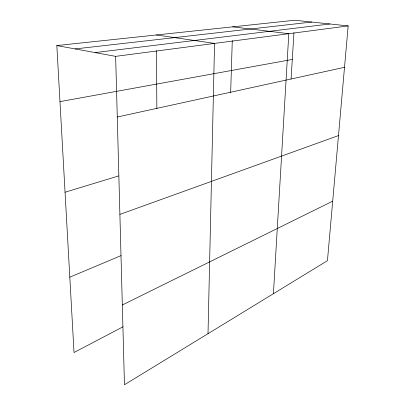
<?xml version="1.0" encoding="UTF-8"?>
<svg xmlns="http://www.w3.org/2000/svg" width="405" height="405" viewBox="0 0 405 405"><rect width="100%" height="100%" fill="white"/><g stroke="black" fill="none" stroke-linecap="round" stroke-linejoin="round"><path stroke-width="0.61" d="M208.008 333.685L214.549 43.411L156.381 34.967M230.653 92.563L232.278 40.571M273.416 293.711L288.811 33.686L232.708 26.846M291.094 78.97L293.949 32.694M56.832 45.562L294.718 20.25L348.168 25.915L327.448 260.683L124.467 384.75L115.643 56.361L56.832 45.562L74.029 352.532L123.039 326.769M122.325 304.975L332.702 201.174M69.807 277.182L121.024 255.626M119.89 214.392L338.494 135.579M65.048 192.233L118.655 175.922M117.273 117.015L344.518 67.311M59.97 101.63L292.299 59.454M115.643 56.361L348.168 25.915M95.094 52.584L329.832 23.971M75.127 48.919L311.673 22.047M156.482 50.706L156.856 108.672"/></g></svg>
